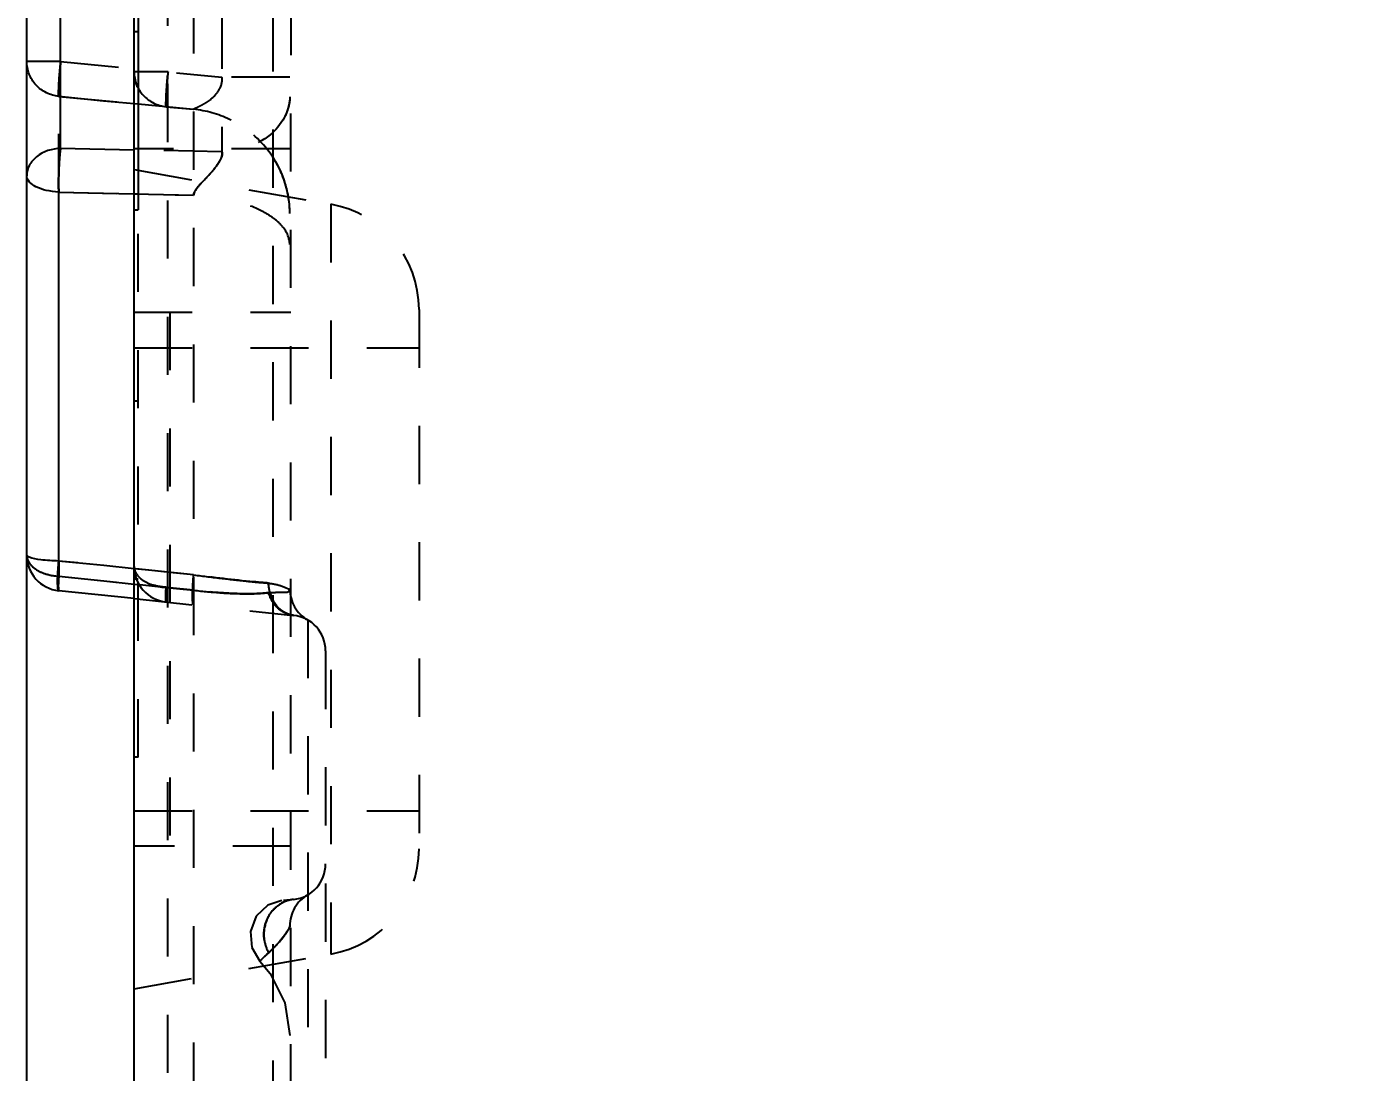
# Model space of a CAD drawing. Header units: millimetres. Extents: x 1727 to 4210, y -6182 to 759.
# Drawn here: x 2841.48 to 2878.98, y -2665.41 to -2636.05 of the extents above; entities that cross this region are included whole.
import ezdxf

# ---------------------------------------------------------------- set-up
doc = ezdxf.new("R2010")
doc.units = ezdxf.units.MM
doc.header["$LTSCALE"] = 16.335
doc.header["$PDMODE"] = 3
doc.header["$PDSIZE"] = 0.3125
doc.linetypes.add('HIDDEN', pattern=[0.2, 0.1, -0.1])
doc.layers.get('0').update_dxf_attribs({"linetype": 'CONTINUOUS'})
doc.layers.get('Defpoints').update_dxf_attribs({"linetype": 'CONTINUOUS'})
doc.layers.add('DEFAULT_2', color=8, linetype='HIDDEN')
doc.styles.get("Standard").update_dxf_attribs({"font": 'txt', "width": 0.8})
doc.dimstyles.new('mold', dxfattribs={"dimtxt": 8, "dimasz": 5, "dimexe": 0, "dimexo": 0, "dimgap": 0, "dimtad": 1, "dimzin": 1, "dimtxsty": 'Standard', "dimcen": 0, "dimclrd": 4, "dimclre": 4, "dimclrt": 6, "dimazin": 0, "dimtfac": 1, "dimtofl": 0, "dimtmove": 0, "dimatfit": 3, "dimfxl": 0, "dimarcsym": 0})

# ---------------------------------------------------------------- blocks, each defined once
blk = doc.blocks.new('*D314')
at = {"color": 4, "lineweight": -2}
for p, q in [((2841.483, -2674.605), (2841.483, -2511.312)), ((2846.483, -2511.312), (2911.483, -2511.312)), ((2916.483, -2637.615), (2916.483, -2511.312))]:
    blk.add_line(p, q, dxfattribs=at)
at = {"color": 4}
for points in [[(2846.483, -2510.478), (2846.483, -2512.145), (2841.483, -2511.312)], [(2911.483, -2510.478), (2911.483, -2512.145), (2916.483, -2511.312)]]:
    blk.add_solid(points, dxfattribs=at)
at = {"layer": 'Defpoints', "color": 0}
for p in [(2916.483, -2511.312), (2916.483, -2637.615), (2841.483, -2674.605)]:
    blk.add_point(p, dxfattribs=at)
at = {"color": 6, "insert": (2884.732, -2506.645), "char_height": 8, "attachment_point": 5}
blk.add_mtext('75,00', dxfattribs=at)

msp = doc.modelspace()

# ---------------------------------------------------------------- linework, layer by layer
at = {"color": 7, "linetype": 'Continuous'}
for p, q in [((2844.498, -2882.769), (2844.498, -2532.769)), ((2842.435, -2639.46), (2842.435, -2631.174)), ((2844.608, -2631.19), (2844.608, -2641.19)), ((2841.483, -2650.883), (2841.483, -2631.943)), ((2842.435, -2639.46), (2844.497, -2639.505)), ((2842.382, -2640.689), (2843.642, -2640.718)), ((2842.383, -2651.049), (2842.383, -2640.69)), ((2843.642, -2640.718), (2844.498, -2640.737)), ((2844.498, -2641.19), (2844.608, -2641.19)), ((2842.467, -2651.058), (2842.383, -2651.049)), ((2843.646, -2651.179), (2842.467, -2651.058)), ((2844.498, -2651.267), (2843.646, -2651.179)), ((2844.498, -2652.104), (2842.383, -2651.882))]:
    msp.add_line(p, q, dxfattribs=at)
msp.add_arc((2842.488, -2650.883), 1.005, 180, 264, dxfattribs=at)
for points, knots in [([(2842.435, -2639.46), (2842.196, -2639.47), (2841.836, -2639.582), (2841.537, -2639.924), (2841.483, -2640.131), (2841.483, -2640.229)], [0, 0, 0, 0, 0.539233, 0.77891, 1, 1, 1, 1]), ([(2842.399, -2639.817), (2842.401, -2639.784), (2842.41, -2639.664), (2842.422, -2639.545), (2842.435, -2639.46)], [0, 0, 0, 0, 0.279988, 1, 1, 1, 1]), ([(2842.382, -2640.689), (2842.38, -2640.619), (2842.375, -2640.328), (2842.383, -2640.037), (2842.399, -2639.817)], [0, 0, 0, 0, 0.240715, 1, 1, 1, 1]), ([(2842.383, -2640.69), (2842.265, -2640.684), (2842.041, -2640.653), (2841.714, -2640.553), (2841.483, -2640.363), (2841.483, -2640.229)], [0, 0, 0, 0, 0.332488, 0.621618, 1, 1, 1, 1]), ([(2841.549, -2650.943), (2841.539, -2650.938), (2841.513, -2650.926), (2841.483, -2650.902), (2841.483, -2650.883)], [0, 0, 0, 0, 0.354471, 1, 1, 1, 1]), ([(2842.383, -2651.049), (2842.213, -2651.046), (2841.935, -2651.027), (2841.652, -2650.987), (2841.549, -2650.943)], [0, 0, 0, 0, 0.602976, 1, 1, 1, 1]), ([(2842.383, -2651.049), (2842.369, -2651.205), (2842.353, -2651.459), (2842.346, -2651.717), (2842.358, -2651.816)], [0, 0, 0, 0, 0.609095, 1, 1, 1, 1]), ([(2842.358, -2651.816), (2842.361, -2651.832), (2842.363, -2651.853), (2842.375, -2651.881), (2842.383, -2651.882)], [0, 0, 0, 0, 0.689199, 1, 1, 1, 1])]:
    msp.add_open_spline(points, degree=3, knots=knots, dxfattribs=at)
at = {"layer": 'DEFAULT_2', "color": 8, "linetype": 'HIDDEN'}
for p, q in [((2848.899, -2605.811), (2848.869, -2788.13)), ((2848.393, -2609.533), (2848.397, -2788.216)), ((2845.432, -2611.519), (2845.432, -2784.018)), ((2846.169, -2622.096), (2846.169, -2776.07)), ((2846.965, -2625.791), (2846.965, -2639.558)), ((2844.608, -2636.19), (2844.498, -2636.19)), ((2842.435, -2637.026), (2841.483, -2637.026)), ((2842.435, -2637.026), (2846.965, -2637.461)), ((2845.45, -2637.316), (2844.498, -2637.316)), ((2848.869, -2637.461), (2846.965, -2637.461)), ((2842.382, -2638.001), (2843.642, -2638.123)), ((2842.383, -2640.69), (2842.383, -2638.002)), ((2842.383, -2638.002), (2846.17, -2638.366)), ((2843.642, -2638.123), (2844.498, -2638.205)), ((2844.498, -2638.205), (2844.608, -2638.216)), ((2844.608, -2638.216), (2844.904, -2638.244)), ((2844.904, -2638.244), (2846.17, -2638.366)), ((2845.398, -2638.292), (2846.169, -2638.366)), ((2846.965, -2639.558), (2844.497, -2639.505)), ((2848.869, -2639.479), (2844.498, -2639.479)), ((2844.498, -2640.059), (2850.019, -2641.032)), ((2842.383, -2640.69), (2846.17, -2640.774)), ((2844.498, -2640.737), (2844.608, -2640.74)), ((2844.608, -2640.74), (2844.904, -2640.746)), ((2844.904, -2640.746), (2846.17, -2640.774)), ((2850.019, -2641.032), (2850.019, -2662.085)), ((2844.608, -2656.559), (2844.608, -2641.19)), ((2844.498, -2644.059), (2848.899, -2644.059)), ((2845.498, -2644.059), (2845.498, -2659.059)), ((2852.498, -2643.987), (2852.498, -2659.131)), ((2844.498, -2645.059), (2852.498, -2645.059)), ((2844.608, -2646.559), (2844.498, -2646.559)), ((2842.383, -2651.049), (2842.383, -2651.476)), ((2846.169, -2651.438), (2842.383, -2651.049)), ((2842.383, -2651.476), (2846.169, -2651.869)), ((2842.383, -2651.476), (2843.646, -2651.607)), ((2843.646, -2651.607), (2844.498, -2651.696)), ((2844.907, -2651.309), (2844.498, -2651.267)), ((2844.608, -2651.559), (2844.498, -2651.559)), ((2845.498, -2651.369), (2844.907, -2651.309)), ((2846.169, -2651.438), (2845.498, -2651.369)), ((2844.498, -2651.696), (2844.658, -2651.712)), ((2844.658, -2651.712), (2844.909, -2651.738)), ((2844.909, -2651.738), (2845.498, -2651.8)), ((2845.398, -2651.789), (2846.169, -2651.869)), ((2845.498, -2651.8), (2845.398, -2651.789)), ((2846.169, -2651.869), (2845.498, -2651.8)), ((2845.498, -2651.8), (2846.169, -2651.869)), ((2844.498, -2652.104), (2848.974, -2652.575)), ((2849.372, -2652.704), (2849.372, -2755.888)), ((2849.874, -2653.574), (2849.874, -2755.028)), ((2844.608, -2656.559), (2844.498, -2656.559)), ((2844.498, -2658.059), (2852.498, -2658.059)), ((2848.899, -2659.059), (2844.498, -2659.059)), ((2848.646, -2660.586), (2848.255, -2660.715)), ((2848.974, -2660.552), (2848.689, -2660.582)), ((2848.255, -2660.715), (2847.924, -2661.024)), ((2847.924, -2661.024), (2847.762, -2661.448)), ((2847.762, -2661.448), (2847.803, -2661.901)), ((2844.498, -2663.059), (2850.019, -2662.085)), ((2847.803, -2661.901), (2848.031, -2662.281)), ((2848.096, -2662.216), (2848.031, -2662.281)), ((2848.031, -2662.282), (2848.321, -2662.634))]:
    msp.add_line(p, q, dxfattribs=at)
msp.add_lwpolyline([(2848.321, -2662.634), (2848.729, -2663.458), (2848.869, -2664.368)], dxfattribs=at)
for centre, radius, start, end in [((2861.053, -2638.809), 18.704, 174.5284, 174.7758), ((2864.154, -2639.108), 18.79, 174.5261, 174.7726), ((2845.984, -2641.297), 2.886, 0.0388, 17.1302), ((2849.498, -2643.987), 3, 0, 80), ((2845.503, -2651.199), 1.005, 180, 264), ((2854.248, -2589.959), 62.008, 262.51424, 263.26209), ((2852.311, -2606.336), 45.516, 263.2647, 264.1755), ((2848.059, -2635.88), 16.101, 263.2615, 266.0693), ((2849.26, -2651.64), 1.031, 196.8983, 206.6968), ((2849.457, -2651.62), 1.184, 195.5142, 198.9105), ((2849.874, -2651.834), 1.005, 180, 240), ((2848.869, -2653.574), 1.005, 0, 84), ((2849.498, -2659.131), 3, 280, 0), ((2848.869, -2659.553), 1.005, 276, 0), ((2849.066, -2661.424), 0.877, 96.0249, 117.6919), ((2849.874, -2661.294), 1.005, 119.9998, 180), ((2849.21, -2661.539), 1.068, 187.2415, 208.7456), ((2852.183, -2666.443), 5.879, 131.6862, 134.034)]:
    msp.add_arc(centre, radius, start, end, dxfattribs=at)
for points, knots in [([(2842.383, -2638.002), (2842.145, -2637.977), (2841.673, -2637.751), (2841.483, -2637.261), (2841.483, -2637.026)], [0, 0, 0, 0, 0.504031, 1, 1, 1, 1]), ([(2842.435, -2637.026), (2842.415, -2637.234), (2842.391, -2637.516), (2842.379, -2637.841), (2842.377, -2637.959), (2842.383, -2638.002)], [0, 0, 0, 0, 0.640441, 0.86895, 1, 1, 1, 1]), ([(2842.382, -2638.001), (2842.377, -2637.962), (2842.378, -2637.855), (2842.388, -2637.557), (2842.41, -2637.298), (2842.427, -2637.106)], [0, 0, 0, 0, 0.131297, 0.357554, 1, 1, 1, 1]), ([(2844.498, -2637.316), (2844.498, -2637.551), (2844.688, -2638.041), (2845.16, -2638.267), (2845.398, -2638.292)], [0, 0, 0, 0, 0.496063, 1, 1, 1, 1]), ([(2845.45, -2637.316), (2845.43, -2637.524), (2845.406, -2637.807), (2845.394, -2638.132), (2845.392, -2638.25), (2845.398, -2638.292)], [0, 0, 0, 0, 0.641063, 0.869462, 1, 1, 1, 1]), ([(2845.397, -2638.291), (2845.392, -2638.252), (2845.393, -2638.145), (2845.403, -2637.846), (2845.425, -2637.587), (2845.442, -2637.396)], [0, 0, 0, 0, 0.131235, 0.35758, 1, 1, 1, 1]), ([(2846.169, -2638.366), (2846.178, -2638.346), (2846.247, -2638.32), (2846.345, -2638.269), (2846.483, -2638.2), (2846.678, -2638.072), (2846.901, -2637.853), (2846.988, -2637.587), (2846.965, -2637.461)], [0, 0, 0, 0, 0.052295, 0.150205, 0.272869, 0.408992, 0.698781, 1, 1, 1, 1]), ([(2848.869, -2638.02), (2848.869, -2638.42), (2848.486, -2639.065), (2847.686, -2639.451), (2847.206, -2639.548), (2846.965, -2639.558)], [0, 0, 0, 0, 0.453114, 0.726542, 1, 1, 1, 1]), ([(2848.869, -2638.02), (2848.869, -2638.067), (2848.855, -2638.264), (2848.79, -2638.456), (2848.72, -2638.589)], [0, 0, 0, 0, 0.235823, 1, 1, 1, 1]), ([(2848.869, -2641.295), (2848.869, -2640.945), (2848.734, -2640.214), (2848.135, -2639.262), (2847.229, -2638.6), (2846.516, -2638.402), (2846.169, -2638.366)], [0, 0, 0, 0, 0.241899, 0.500441, 0.758963, 1, 1, 1, 1]), ([(2848.741, -2640.444), (2848.699, -2640.308), (2848.488, -2639.772), (2848.115, -2639.3), (2847.777, -2639.027)], [0, 0, 0, 0, 0.245959, 1, 1, 1, 1]), ([(2842.435, -2639.46), (2842.407, -2639.649), (2842.38, -2640.06), (2842.375, -2640.471), (2842.383, -2640.69)], [0, 0, 0, 0, 0.465818, 1, 1, 1, 1]), ([(2846.965, -2639.558), (2846.994, -2639.659), (2846.859, -2639.906), (2846.625, -2640.189), (2846.36, -2640.462), (2846.181, -2640.666), (2846.169, -2640.774)], [0, 0, 0, 0, 0.213666, 0.493778, 0.777259, 1, 1, 1, 1]), ([(2846.423, -2640.398), (2846.552, -2640.26), (2846.744, -2640.058), (2846.934, -2639.782), (2846.983, -2639.622), (2846.965, -2639.558)], [0, 0, 0, 0, 0.554965, 0.805927, 1, 1, 1, 1]), ([(2846.169, -2640.774), (2846.176, -2640.707), (2846.262, -2640.57), (2846.364, -2640.46), (2846.423, -2640.398)], [0, 0, 0, 0, 0.441356, 1, 1, 1, 1]), ([(2848.869, -2642.165), (2848.869, -2641.99), (2848.736, -2641.7), (2848.419, -2641.416), (2847.928, -2641.118), (2847.163, -2640.875), (2846.508, -2640.791), (2846.169, -2640.774)], [0, 0, 0, 0, 0.161801, 0.267746, 0.392764, 0.687528, 1, 1, 1, 1]), ([(2848.869, -2642.165), (2848.869, -2641.99), (2848.736, -2641.7), (2848.419, -2641.416), (2847.928, -2641.118), (2847.163, -2640.875), (2846.508, -2640.791), (2846.169, -2640.774)], [0, 0, 0, 0, 0.161801, 0.267746, 0.392764, 0.687528, 1, 1, 1, 1]), ([(2841.483, -2650.883), (2841.483, -2650.957), (2841.54, -2651.122), (2841.748, -2651.305), (2842.039, -2651.431), (2842.264, -2651.469), (2842.383, -2651.476)], [0, 0, 0, 0, 0.192038, 0.420496, 0.694272, 1, 1, 1, 1]), ([(2842.383, -2651.882), (2842.375, -2651.881), (2842.364, -2651.855), (2842.353, -2651.78), (2842.348, -2651.61), (2842.358, -2651.357), (2842.373, -2651.158), (2842.383, -2651.049)], [0, 0, 0, 0, 0.025754, 0.082364, 0.29184, 0.610159, 1, 1, 1, 1]), ([(2844.498, -2651.199), (2844.498, -2651.274), (2844.555, -2651.438), (2844.763, -2651.619), (2845.055, -2651.745), (2845.279, -2651.782), (2845.398, -2651.789)], [0, 0, 0, 0, 0.191345, 0.419629, 0.693699, 1, 1, 1, 1]), ([(2842.383, -2651.476), (2842.38, -2651.515), (2842.373, -2651.633), (2842.367, -2651.752), (2842.371, -2651.832)], [0, 0, 0, 0, 0.327212, 1, 1, 1, 1]), ([(2842.383, -2651.476), (2842.379, -2651.532), (2842.374, -2651.629), (2842.367, -2651.763), (2842.374, -2651.827), (2842.373, -2651.881), (2842.383, -2651.882)], [0, 0, 0, 0, 0.415357, 0.730178, 0.927261, 1, 1, 1, 1]), ([(2846.169, -2652.28), (2846.162, -2652.279), (2846.151, -2652.253), (2846.144, -2652.209), (2846.138, -2652.132), (2846.136, -2651.98), (2846.145, -2651.744), (2846.16, -2651.545), (2846.169, -2651.438)], [0, 0, 0, 0, 0.024917, 0.080813, 0.169951, 0.29217, 0.621164, 1, 1, 1, 1]), ([(2846.169, -2652.28), (2846.162, -2652.279), (2846.151, -2652.253), (2846.144, -2652.209), (2846.138, -2652.132), (2846.136, -2651.98), (2846.145, -2651.744), (2846.16, -2651.545), (2846.169, -2651.438)], [0, 0, 0, 0, 0.024917, 0.080815, 0.169955, 0.292175, 0.621167, 1, 1, 1, 1]), ([(2848.273, -2651.669), (2848.132, -2651.659), (2847.43, -2651.597), (2846.729, -2651.512), (2846.169, -2651.438)], [0, 0, 0, 0, 0.199966, 1, 1, 1, 1]), ([(2847.692, -2651.618), (2847.745, -2651.623), (2847.939, -2651.642), (2848.133, -2651.659), (2848.273, -2651.669)], [0, 0, 0, 0, 0.276074, 1, 1, 1, 1]), ([(2842.371, -2651.832), (2842.372, -2651.844), (2842.374, -2651.858), (2842.378, -2651.882), (2842.383, -2651.882)], [0, 0, 0, 0, 0.716032, 1, 1, 1, 1]), ([(2845.398, -2652.199), (2845.388, -2652.198), (2845.389, -2652.144), (2845.382, -2652.079), (2845.389, -2651.943), (2845.394, -2651.846), (2845.398, -2651.789)], [0, 0, 0, 0, 0.072761, 0.269907, 0.584784, 1, 1, 1, 1]), ([(2846.169, -2652.28), (2846.159, -2652.279), (2846.163, -2652.22), (2846.154, -2652.155), (2846.162, -2652.019), (2846.166, -2651.924), (2846.169, -2651.869)], [0, 0, 0, 0, 0.079376, 0.28656, 0.601073, 1, 1, 1, 1]), ([(2846.159, -2652.085), (2846.159, -2652.069), (2846.162, -2651.997), (2846.166, -2651.925), (2846.169, -2651.869)], [0, 0, 0, 0, 0.223553, 1, 1, 1, 1]), ([(2848.273, -2651.94), (2847.98, -2651.974), (2847.274, -2651.975), (2846.574, -2651.917), (2846.169, -2651.869)], [0, 0, 0, 0, 0.419869, 1, 1, 1, 1]), ([(2848.273, -2651.94), (2847.98, -2651.974), (2847.274, -2651.975), (2846.574, -2651.917), (2846.169, -2651.869)], [0, 0, 0, 0, 0.419868, 1, 1, 1, 1]), ([(2846.955, -2651.943), (2847.087, -2651.952), (2847.526, -2651.974), (2847.968, -2651.975), (2848.273, -2651.94)], [0, 0, 0, 0, 0.301561, 1, 1, 1, 1]), ([(2848.273, -2651.669), (2848.359, -2651.682), (2848.512, -2651.706), (2848.692, -2651.766), (2848.808, -2651.821), (2848.849, -2651.836), (2848.869, -2651.837), (2848.869, -2651.834)], [0, 0, 0, 0, 0.419046, 0.737526, 0.937081, 0.984216, 1, 1, 1, 1]), ([(2848.974, -2652.575), (2848.786, -2652.555), (2848.4, -2652.308), (2848.281, -2651.887), (2848.273, -2651.669)], [0, 0, 0, 0, 0.464248, 1, 1, 1, 1]), ([(2848.273, -2651.94), (2848.363, -2651.93), (2848.519, -2651.926), (2848.701, -2651.929), (2848.839, -2651.924), (2848.869, -2651.859), (2848.869, -2651.834)], [0, 0, 0, 0, 0.421318, 0.715685, 0.883512, 1, 1, 1, 1]), ([(2848.273, -2651.94), (2848.363, -2651.93), (2848.519, -2651.926), (2848.701, -2651.929), (2848.839, -2651.924), (2848.869, -2651.859), (2848.869, -2651.834)], [0, 0, 0, 0, 0.42131, 0.71569, 0.883495, 1, 1, 1, 1]), ([(2848.974, -2652.575), (2848.817, -2652.558), (2848.496, -2652.406), (2848.323, -2652.104), (2848.273, -2651.94)], [0, 0, 0, 0, 0.479499, 1, 1, 1, 1]), ([(2845.386, -2652.148), (2845.387, -2652.161), (2845.389, -2652.175), (2845.393, -2652.198), (2845.398, -2652.199)], [0, 0, 0, 0, 0.716022, 1, 1, 1, 1]), ([(2846.169, -2652.28), (2846.164, -2652.279), (2846.162, -2652.254), (2846.158, -2652.222), (2846.157, -2652.158), (2846.158, -2652.112), (2846.159, -2652.085)], [0, 0, 0, 0, 0.079744, 0.27942, 0.590558, 1, 1, 1, 1]), ([(2848.708, -2652.484), (2848.666, -2652.459), (2848.498, -2652.339), (2848.387, -2652.152), (2848.336, -2652.004)], [0, 0, 0, 0, 0.237226, 1, 1, 1, 1]), ([(2848.974, -2660.552), (2848.83, -2660.567), (2848.522, -2660.682), (2848.196, -2661.078), (2848.104, -2661.59), (2848.199, -2661.917), (2848.273, -2662.052)], [0, 0, 0, 0, 0.224912, 0.488402, 0.760321, 1, 1, 1, 1]), ([(2848.34, -2660.925), (2848.361, -2660.895), (2848.451, -2660.787), (2848.564, -2660.697), (2848.656, -2660.649)], [0, 0, 0, 0, 0.261873, 1, 1, 1, 1]), ([(2848.273, -2662.052), (2848.348, -2661.986), (2848.488, -2661.845), (2848.672, -2661.633), (2848.796, -2661.453), (2848.869, -2661.339), (2848.869, -2661.294)], [0, 0, 0, 0, 0.308571, 0.611817, 0.858547, 1, 1, 1, 1]), ([(2848.869, -2661.294), (2848.869, -2661.32), (2848.837, -2661.387), (2848.801, -2661.446), (2848.777, -2661.483)], [0, 0, 0, 0, 0.376487, 1, 1, 1, 1]), ([(2848.777, -2661.483), (2848.763, -2661.504), (2848.697, -2661.596), (2848.626, -2661.683), (2848.569, -2661.75)], [0, 0, 0, 0, 0.223368, 1, 1, 1, 1]), ([(2848.031, -2662.281), (2848.035, -2662.273), (2848.063, -2662.253), (2848.108, -2662.202), (2848.184, -2662.133), (2848.241, -2662.081), (2848.273, -2662.052)], [0, 0, 0, 0, 0.08103, 0.299182, 0.617714, 1, 1, 1, 1])]:
    msp.add_open_spline(points, degree=3, knots=knots, dxfattribs=at)
for points in [[(2844.597, -2637.741), (2844.533, -2637.611), (2844.498, -2637.461), (2844.498, -2637.316)], [(2841.549, -2651.096), (2841.509, -2651.034), (2841.483, -2650.957), (2841.483, -2650.883)], [(2844.564, -2651.412), (2844.524, -2651.35), (2844.498, -2651.274), (2844.498, -2651.199)], [(2845.398, -2651.789), (2845.279, -2651.782), (2845.16, -2651.762), (2845.046, -2651.728)], [(2848.316, -2651.937), (2848.291, -2651.85), (2848.277, -2651.76), (2848.273, -2651.669)], [(2848.433, -2652.257), (2848.397, -2652.209), (2848.365, -2652.157), (2848.339, -2652.104)], [(2848.433, -2652.257), (2848.397, -2652.209), (2848.365, -2652.157), (2848.339, -2652.104)], [(2848.678, -2652.476), (2848.583, -2652.421), (2848.499, -2652.344), (2848.433, -2652.257)], [(2848.866, -2652.555), (2848.8, -2652.537), (2848.737, -2652.51), (2848.678, -2652.476)], [(2848.866, -2652.555), (2848.8, -2652.537), (2848.737, -2652.51), (2848.678, -2652.476)], [(2848.866, -2652.553), (2848.811, -2652.537), (2848.758, -2652.513), (2848.708, -2652.484)], [(2848.974, -2652.575), (2848.938, -2652.571), (2848.902, -2652.564), (2848.866, -2652.553)], [(2848.974, -2652.575), (2848.938, -2652.571), (2848.902, -2652.564), (2848.866, -2652.555)], [(2848.974, -2652.575), (2848.938, -2652.571), (2848.902, -2652.564), (2848.866, -2652.555)], [(2848.175, -2661.277), (2848.206, -2661.151), (2848.262, -2661.029), (2848.34, -2660.925)], [(2848.15, -2661.673), (2848.134, -2661.542), (2848.143, -2661.405), (2848.175, -2661.277)], [(2848.569, -2661.75), (2848.476, -2661.856), (2848.378, -2661.958), (2848.273, -2662.052)]]:
    msp.add_open_spline(points, degree=3, dxfattribs=at)

# ---------------------------------------------------------------- dimensions: what is measured, and where the dimension line sits
dim = msp.add_linear_dim(base=(2916.483, -2511.312), p1=(2841.483, -2674.605), p2=(2916.483, -2637.615), dimstyle='mold')
dim.commit()
dim.dimension.update_dxf_attribs({"geometry": '*D314', "text_midpoint": (2884.732, -2511.312), "dimtype": 160})

doc.saveas('drawing.dxf')
